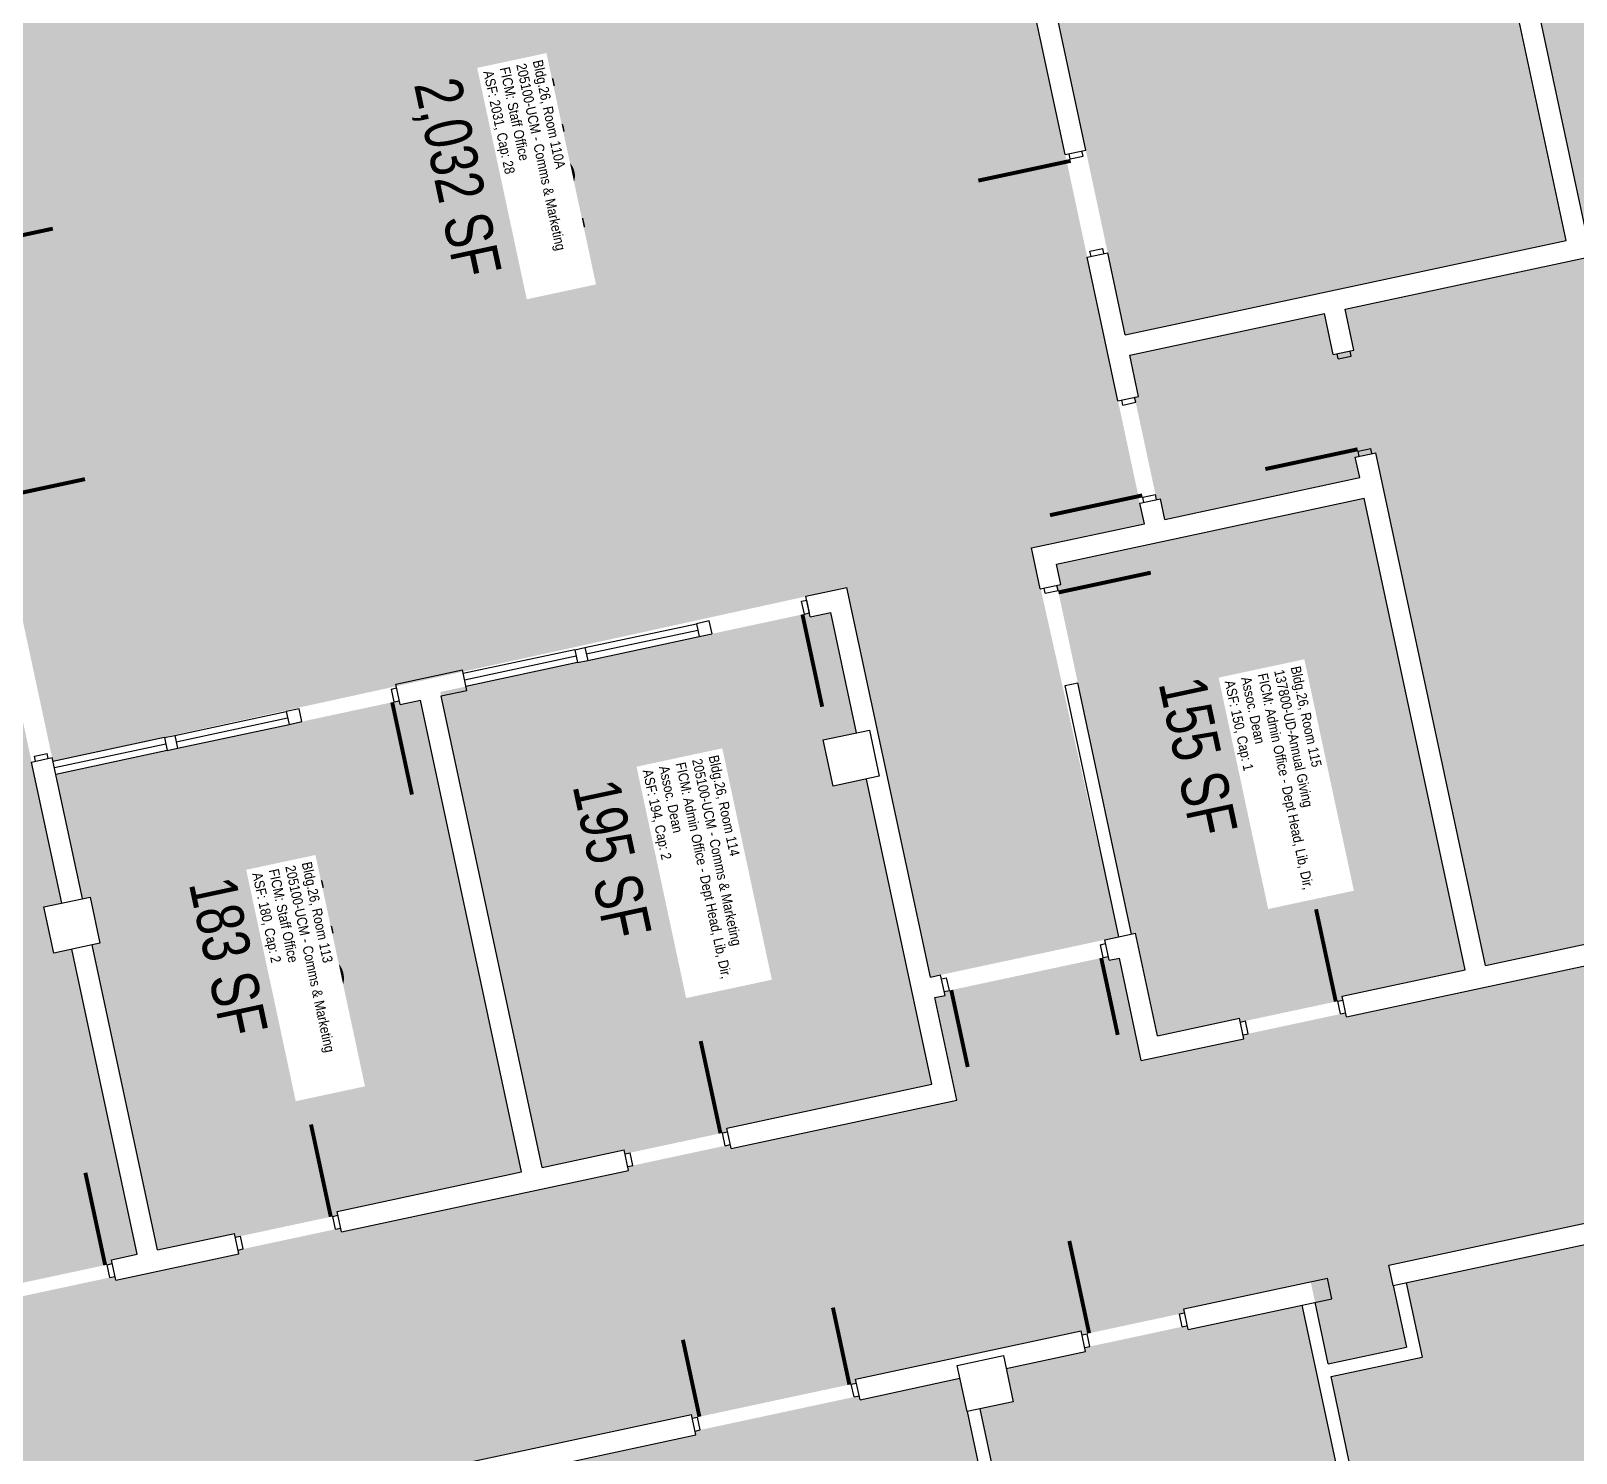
# Model space of a CAD drawing. Header units: inches. Extents: x 69208594 to 69211314, y 27667926 to 27670265.
# Drawn here: x 69209816 to 69210405, y 27668363 to 27668906 of the extents above; entities that cross this region are included whole.
import ezdxf
from ezdxf.enums import TextEntityAlignment as Align

# ---------------------------------------------------------------- set-up
doc = ezdxf.new("R2010")
doc.units = ezdxf.units.IN
doc.header["$LTSCALE"] = 10
doc.header["$MEASUREMENT"] = 0
for name, color, linetype in [('A-DOOR', 2, 'CONTINUOUS'), ('A-GLAZ', 1, 'CONTINUOUS'), ('A-IDEN-RNUM', 7, 'CONTINUOUS'), ('A-IDEN-SNUM', 4, 'CONTINUOUS'), ('A-IDEN-VNUM', 4, 'CONTINUOUS'), ('A-WALL', 5, 'CONTINUOUS'), ('AREA-TEXT', 3, 'CONTINUOUS'), ('Rooms-Category-Color', 7, 'CONTINUOUS'), ('Rooms-Division-Color', 7, 'CONTINUOUS'), ('Rooms-Information', 7, 'CONTINUOUS')]:
    doc.layers.add(name, color=color, linetype=linetype)
doc.styles.add('CP_AREA', font='arial.ttf', dxfattribs={"height": 15})
doc.styles.add('CP_ROOMSNUMBER', font='arial.ttf', dxfattribs={"height": 1})
doc.styles.add('CP_ROOMVNUMBER', font='arial.ttf', dxfattribs={"width": 0.85, "height": 0.075})

msp = doc.modelspace()

# ---------------------------------------------------------------- hatches: boundary and pattern name
at = {"layer": 'Rooms-Category-Color', "true_color": 0xadadad}
for points in [[(69210333.76, 27668435.17), (69210340.46, 27668403.88), (69210310.64, 27668397.49), (69210303.94, 27668428.78), (69210255.54, 27668418.42), (69210255.85, 27668416.95), (69210253.89, 27668416.53), (69210218.69, 27668408.99), (69210216.74, 27668408.57), (69210216.42, 27668410.04), (69210130.37, 27668391.61), (69210130.69, 27668390.15), (69210128.73, 27668389.73), (69210070.06, 27668377.16), (69210068.11, 27668376.75), (69210067.79, 27668378.21), (69209860.49, 27668333.82), (69209821.38, 27668325.44), (69209672.75, 27668293.61), (69209673.06, 27668292.15), (69209671.11, 27668291.73), (69209635.91, 27668284.19), (69209633.95, 27668283.77), (69209633.64, 27668285.24), (69209571.06, 27668271.83), (69209589.9, 27668183.83), (69209592, 27668174.05), (69209730.85, 27668203.79), (69209749.84, 27668191.49), (69209772.88, 27668083.93), (69209760.58, 27668064.94), (69209564.04, 27668022.85), (69209505.37, 27668010.28), (69209416.39, 27667991.23), (69209413.94, 27667990.7), (69209413.52, 27667992.66), (69209407.08, 27668022.73), (69209406.67, 27668024.68), (69209391.59, 27668095.08), (69209391.17, 27668097.04), (69209384.63, 27668127.6), (69209384.21, 27668129.55), (69209386.65, 27668130.08), (69209474.66, 27668148.92), (69209472.56, 27668158.7), (69209458.64, 27668223.73), (69209450.26, 27668262.84), (69209438.53, 27668317.6), (69209436.13, 27668328.84), (69209434.66, 27668328.53), (69209434.24, 27668330.49), (69209426.7, 27668365.69), (69209426.28, 27668367.64), (69209427.75, 27668367.96), (69209424.19, 27668384.58), (69209417.7, 27668414.89), (69209415.81, 27668423.69), (69209407.65, 27668461.83), (69209407.44, 27668462.81), (69209397.6, 27668508.76), (69209396.13, 27668508.45), (69209395.71, 27668510.41), (69209388.17, 27668545.61), (69209387.75, 27668547.56), (69209389.22, 27668547.88), (69209374.14, 27668618.28), (69209372.68, 27668617.97), (69209372.26, 27668619.92), (69209364.72, 27668655.12), (69209364.3, 27668657.08), (69209365.77, 27668657.39), (69209362.21, 27668674.02), (69209345.45, 27668752.24), (69209300.64, 27668961.5), (69209292.27, 27669000.61), (69209284.94, 27669034.84), (69209283.47, 27669034.52), (69209283.05, 27669036.48), (69209275.51, 27669071.68), (69209275.09, 27669073.64), (69209276.56, 27669073.95), (69209260.23, 27669150.22), (69209259.6, 27669153.15), (69209258.13, 27669152.84), (69209257.71, 27669154.8), (69209250.8, 27669187.06), (69209250.38, 27669189.02), (69209250.17, 27669190), (69209249.76, 27669191.95), (69209251.22, 27669192.27), (69209235.1, 27669267.56), (69209226.72, 27669306.67), (69209223.37, 27669322.32), (69209213.32, 27669369.25), (69209209.97, 27669384.9), (69209201.59, 27669424.01), (69209180.86, 27669520.82), (69209172.49, 27669559.93), (69209160.76, 27669614.69), (69209159.29, 27669614.38), (69209158.87, 27669616.33), (69209153.22, 27669642.73), (69209152.8, 27669644.69), (69209151.34, 27669651.53), (69209150.92, 27669653.49), (69209152.38, 27669653.8), (69209149.03, 27669669.45), (69209141.21, 27669667.77), (69209125.56, 27669664.42), (69209120.75, 27669686.91), (69209136.39, 27669690.26), (69209144.22, 27669691.94), (69209142.33, 27669700.74), (69209140.87, 27669700.42), (69209140.45, 27669702.38), (69209132.91, 27669737.58), (69209132.49, 27669739.54), (69209133.96, 27669739.85), (69209124.32, 27669784.83), (69209122.65, 27669792.65), (69209111.76, 27669843.5), (69209110.08, 27669851.32), (69209099.4, 27669901.19), (69209096.96, 27669900.67), (69209096.54, 27669902.63), (69209089, 27669937.83), (69209088.58, 27669939.78), (69209091.03, 27669940.31), (69209075.32, 27670013.64), (69209077.28, 27670014.06), (69209096.83, 27670018.25), (69209098.79, 27670018.67), (69209169.19, 27670033.75), (69209171.15, 27670034.17), (69209190.71, 27670038.35), (69209192.66, 27670038.77), (69209207.74, 27669968.37), (69209227.42, 27669876.45), (69209229.1, 27669868.63), (69209230.35, 27669862.76), (69209238.73, 27669823.65), (69209239.99, 27669817.78), (69209241.66, 27669809.96), (69209422.07, 27669848.6), (69209440.47, 27669836.68), (69209445.19, 27669814.68), (69209451.05, 27669787.3), (69209455.76, 27669765.3), (69209443.85, 27669746.9), (69209263.44, 27669708.27), (69209279.56, 27669632.97), (69209287.94, 27669593.86), (69209292.97, 27669570.39), (69209301.34, 27669531.28), (69209311.39, 27669484.34), (69209312.86, 27669484.66), (69209313.28, 27669482.7), (69209320.82, 27669447.5), (69209321.24, 27669445.54), (69209319.77, 27669445.23), (69209363.33, 27669241.84), (69209380.08, 27669163.61), (69209442.06, 27668874.18), (69209445.41, 27668858.53), (69209446.88, 27668858.85), (69209447.3, 27668856.89), (69209454.84, 27668821.69), (69209455.26, 27668819.73), (69209453.79, 27668819.42), (69209458.81, 27668795.95), (69209474.94, 27668720.66), (69209483.32, 27668681.55), (69209524.15, 27668490.87), (69209549.28, 27668373.53), (69209550.95, 27668365.71), (69209558.78, 27668367.38), (69209560.73, 27668367.8), (69209560.42, 27668369.27), (69209662.11, 27668391.05), (69209697.31, 27668398.58), (69209699.27, 27668399), (69209699.58, 27668397.54), (69209707.41, 27668399.21), (69209715.23, 27668400.89), (69209738.7, 27668405.91), (69209809.1, 27668420.99), (69209808.79, 27668422.46), (69209810.74, 27668422.87), (69209845.94, 27668430.41), (69209847.9, 27668430.83), (69209848.21, 27668429.37), (69209851.15, 27668429.99), (69209856.04, 27668431.04), (69209895.15, 27668439.42), (69209894.83, 27668440.88), (69209896.79, 27668441.3), (69209931.99, 27668448.84), (69209933.95, 27668449.26), (69209934.26, 27668447.79), (69209957.73, 27668452.82), (69209996.84, 27668461.19), (69209999.78, 27668461.82), (69210004.67, 27668462.87), (69210043.78, 27668471.25), (69210043.46, 27668472.71), (69210045.42, 27668473.13), (69210080.62, 27668480.67), (69210082.58, 27668481.09), (69210082.89, 27668479.62), (69210168.94, 27668498.05), (69210160.56, 27668537.16), (69210164.48, 27668538), (69210164.16, 27668539.47), (69210166.12, 27668539.89), (69210224.79, 27668552.45), (69210226.74, 27668552.87), (69210227.06, 27668551.4), (69210230.97, 27668552.24), (69210239.34, 27668513.13), (69210262.81, 27668518.15), (69210278.46, 27668521.5), (69210278.14, 27668522.97), (69210280.1, 27668523.39), (69210315.3, 27668530.93), (69210317.26, 27668531.35), (69210317.57, 27668529.88), (69210327.35, 27668531.97), (69210332.24, 27668533.02), (69210364.51, 27668539.93), (69210403.62, 27668548.31), (69210449.58, 27668558.15), (69210454.47, 27668559.2), (69210458.38, 27668560.03), (69210497.49, 27668568.41), (69210574.25, 27668584.85), (69210579.14, 27668585.89), (69210669.59, 27668605.26), (69210661.21, 27668644.38), (69210665.12, 27668645.22), (69210664.81, 27668646.68), (69210666.77, 27668647.1), (69210725.44, 27668659.67), (69210727.39, 27668660.08), (69210727.71, 27668658.62), (69210731.62, 27668659.45), (69210738.32, 27668628.16), (69210738.63, 27668626.7), (69210739.68, 27668621.81), (69210739.99, 27668620.34), (69210755.64, 27668623.69), (69210755.32, 27668625.16), (69210757.28, 27668625.58), (69210776.84, 27668629.77), (69210778.79, 27668630.18), (69210792.48, 27668633.12), (69210794.44, 27668633.54), (69210794.75, 27668632.07), (69210841.69, 27668642.12), (69210865.15, 27668647.15), (69210864.84, 27668648.61), (69210866.8, 27668649.03), (69210878.53, 27668651.54), (69210880.49, 27668651.96), (69210902, 27668656.57), (69210903.95, 27668656.99), (69210904.27, 27668655.52), (69210935.56, 27668662.22), (69211001.07, 27668676.25), (69211000.76, 27668677.72), (69211002.71, 27668678.14), (69211037.92, 27668685.68), (69211039.87, 27668686.1), (69211040.19, 27668684.63), (69211048.01, 27668686.3), (69211048.22, 27668685.33), (69211185.11, 27668714.64), (69211184.91, 27668715.62), (69211196.64, 27668718.13), (69211199.15, 27668706.4), (69211209.2, 27668659.46), (69211218.42, 27668616.44), (69211206.68, 27668613.93), (69211196.9, 27668611.83), (69211199.21, 27668601.08), (69211207.58, 27668561.96), (69211211.98, 27668541.43), (69211208.07, 27668540.59), (69211208.59, 27668538.15), (69211206.64, 27668537.73), (69211177.3, 27668531.45), (69211175.35, 27668531.03), (69211171.44, 27668530.19), (69211140.15, 27668523.49), (69211138.19, 27668523.07), (69211136.23, 27668522.65), (69211101.03, 27668515.11), (69211099.08, 27668514.69), (69211098.55, 27668517.14), (69211094.64, 27668516.3), (69211077.68, 27668595.5), (69211067.9, 27668593.41), (69211068.11, 27668592.43), (69210756.18, 27668525.63), (69210756.5, 27668524.17), (69210754.54, 27668523.75), (69210695.87, 27668511.18), (69210693.92, 27668510.76), (69210693.6, 27668512.23)], [(69210785.03, 27668510.33), (69210767.43, 27668506.56), (69210764.7, 27668519.28), (69210757.86, 27668517.81), (69210757.55, 27668519.28), (69210755.59, 27668518.86), (69210731.25, 27668513.13), (69210697.02, 27668505.8), (69210695.07, 27668505.39), (69210695.28, 27668504.41), (69210485.05, 27668459.39), (69210487.77, 27668446.67), (69210470.17, 27668442.91), (69210467.44, 27668455.62), (69210340.33, 27668428.39), (69210346.4, 27668400.04), (69210311.69, 27668392.6), (69210368.85, 27668125.66), (69210522.37, 27668158.53), (69210534.6, 27668161.15), (69210539.48, 27668162.2), (69210557.09, 27668165.97), (69210659.27, 27668187.85), (69210664.16, 27668188.9), (69210819.14, 27668222.09), (69210868.04, 27668232.56), (69210869.99, 27668232.98), (69210953.11, 27668250.77), (69210958, 27668251.82), (69211020.58, 27668265.22), (69211133.03, 27668289.31), (69211123.08, 27668335.75), (69211122.03, 27668340.64), (69211084.86, 27668514.21), (69211069.79, 27668584.61), (69210782.31, 27668523.04)], [(69210190.51, 27668383.02), (69210177.8, 27668380.29), (69210204.29, 27668256.6), (69210329.94, 27668283.51), (69210300.72, 27668419.91), (69210257.21, 27668410.59), (69210256.9, 27668412.06), (69210254.94, 27668411.64), (69210219.74, 27668404.1), (69210217.78, 27668403.69), (69210218.1, 27668402.22), (69210187.79, 27668395.73)]]:
    msp.add_hatch(color=253, dxfattribs=at).paths.add_polyline_path(points)
at = {"layer": 'Rooms-Category-Color', "true_color": 0xfbafa2}
for points in [[(69210151.15, 27669173.29), (69210136.07, 27669243.7), (69210304.26, 27669279.72), (69210363.52, 27669002.99), (69210350.81, 27669000.27), (69210354.58, 27668982.67), (69210367.29, 27668985.39), (69210401.42, 27668826), (69210233.23, 27668789.99), (69210164.55, 27669110.71)], [(69210320.4, 27668784.11), (69210317.05, 27668799.75), (69210606.48, 27668861.74), (69210660.09, 27668611.41), (69210495.82, 27668576.23), (69210481.15, 27668573.09), (69210476.26, 27668572.04), (69210456.7, 27668567.86), (69210401.94, 27668556.13), (69210370.65, 27668549.43), (69210343.01, 27668678.5), (69210341.97, 27668683.39), (69210328.77, 27668744.99), (69210320.95, 27668743.32), (69210322.63, 27668735.5), (69210248.31, 27668719.58), (69210246.64, 27668727.4), (69210245.17, 27668727.09), (69210244.75, 27668729.05), (69210237.21, 27668764.25), (69210236.79, 27668766.2), (69210238.26, 27668766.52), (69210234.91, 27668782.16), (69210309.22, 27668798.08), (69210312.57, 27668782.43)]]:
    msp.add_hatch(color=21, dxfattribs=at).paths.add_polyline_path(points)
at = {"layer": 'Rooms-Category-Color', "true_color": 0xffe090}
msp.add_hatch(color=41, dxfattribs=at).paths.add_polyline_path([(69210935.77, 27669210.42), (69210930.74, 27669233.89), (69210810.47, 27669208.13), (69210691.17, 27669182.58), (69210632.5, 27669170.02), (69210348.93, 27669109.29), (69210409.24, 27668827.68), (69210612.63, 27668871.23), (69210659.54, 27668652.2), (69210663.45, 27668653.04), (69210663.76, 27668651.57), (69210665.72, 27668651.99), (69210724.39, 27668664.55), (69210726.34, 27668664.97), (69210726.03, 27668666.44), (69210729.94, 27668667.28), (69210683.03, 27668886.31), (69210991.05, 27668952.27), (69210943.31, 27669175.22)])
at = {"layer": 'Rooms-Category-Color', "true_color": 0xfa9ba3}
for points in [[(69209774.72, 27668858.49), (69209823.93, 27668628.7), (69209824.25, 27668627.23), (69210127.06, 27668693.62), (69210158.89, 27668544.99), (69210230.76, 27668560.38), (69210197.46, 27668708.69), (69210240.49, 27668717.91), (69210134.95, 27669210.73), (69209721.33, 27669122.15), (69209729.39, 27669084.51), (69209629.16, 27669063.04), (69209636.7, 27669027.84), (69209631.81, 27669026.8), (69209624.06, 27669062.97), (69209419.21, 27669019.1), (69209463.92, 27668810.34), (69209773.89, 27668876.72), (69209777.66, 27668859.12)], [(69210208.64, 27668694.72), (69210206.96, 27668702.55), (69210324.3, 27668727.67), (69210362.83, 27668547.75), (69210339.36, 27668542.73), (69210315.9, 27668537.7), (69210316.21, 27668536.23), (69210314.25, 27668535.82), (69210279.05, 27668528.28), (69210277.1, 27668527.86), (69210276.78, 27668529.33), (69210261.14, 27668525.98), (69210245.49, 27668522.62), (69210237.12, 27668561.74), (69210235.65, 27668561.42), (69210215.13, 27668657.25), (69210207.59, 27668692.45), (69210207.17, 27668694.41)], [(69210118.04, 27668635.44), (69210130.75, 27668638.16), (69210120.91, 27668684.12), (69210113.09, 27668682.44), (69210112.78, 27668683.91), (69210110.82, 27668683.49), (69210075.62, 27668675.95), (69209971.97, 27668653.75), (69209984.01, 27668597.53), (69210010.81, 27668472.37), (69210042.1, 27668479.07), (69210042.42, 27668477.6), (69210044.37, 27668478.02), (69210079.57, 27668485.56), (69210081.53, 27668485.98), (69210081.22, 27668487.44), (69210120.33, 27668495.82), (69210159.44, 27668504.2), (69210134.52, 27668620.56), (69210121.81, 27668617.84)], [(69209806.06, 27668673.96), (69209827.63, 27668573.24), (69209820.78, 27668571.78), (69209824.55, 27668554.18), (69209831.4, 27668555.64), (69209856.32, 27668439.28), (69209846.54, 27668437.19), (69209846.85, 27668435.72), (69209844.9, 27668435.3), (69209809.69, 27668427.76), (69209807.74, 27668427.34), (69209807.42, 27668428.81), (69209737.02, 27668413.73), (69209713.55, 27668408.71), (69209663.3, 27668643.39)], [(69209954.37, 27668649.99), (69209919.17, 27668642.45), (69209825.29, 27668622.34), (69209826.03, 27668618.92), (69209833.57, 27668583.72), (69209835.45, 27668574.92), (69209838.38, 27668575.55), (69209842.15, 27668557.95), (69209839.22, 27668557.32), (69209864.14, 27668440.96), (69209893.47, 27668447.24), (69209893.79, 27668445.77), (69209895.74, 27668446.19), (69209930.94, 27668453.73), (69209932.9, 27668454.15), (69209932.59, 27668455.62), (69209956.05, 27668460.64), (69209995.17, 27668469.02), (69210002.99, 27668470.69), (69209964.46, 27668650.61), (69209956.64, 27668648.94), (69209956.32, 27668650.4)]]:
    msp.add_hatch(color=241, dxfattribs=at).paths.add_polyline_path(points)
at = {"layer": 'Rooms-Category-Color', "true_color": 0xffff64}
msp.add_hatch(color=51, dxfattribs=at).paths.add_polyline_path([(69209862.17, 27668326), (69209872.92, 27668328.3), (69209875.65, 27668315.59), (69209893.25, 27668319.36), (69209890.53, 27668332.07), (69210069.47, 27668370.39), (69210069.15, 27668371.86), (69210071.11, 27668372.27), (69210129.78, 27668384.84), (69210131.73, 27668385.26), (69210132.05, 27668383.79), (69210170.18, 27668391.96), (69210172.91, 27668379.25), (69210213.74, 27668188.57), (69210221.28, 27668153.37), (69210233.42, 27668096.65), (69210225.11, 27668094.87), (69210173.78, 27668083.88), (69210168.89, 27668082.83), (69209962.08, 27668038.54), (69209957.19, 27668037.5), (69209927.85, 27668031.21), (69209823.22, 27668008.81), (69209800.25, 27668003.89), (69209796.69, 27668020.51), (69209754.18, 27668219.01), (69209737.01, 27668299.19), (69209823.05, 27668317.62), (69209862.17, 27668326), (69209872.92, 27668328.3)])
at = {"layer": 'Rooms-Division-Color', "true_color": 0xadadad}
for points in [[(69210333.76, 27668435.17), (69210340.46, 27668403.88), (69210310.64, 27668397.49), (69210303.94, 27668428.78), (69210255.54, 27668418.42), (69210255.85, 27668416.95), (69210253.89, 27668416.53), (69210218.69, 27668408.99), (69210216.74, 27668408.57), (69210216.42, 27668410.04), (69210130.37, 27668391.61), (69210130.69, 27668390.15), (69210128.73, 27668389.73), (69210070.06, 27668377.16), (69210068.11, 27668376.75), (69210067.79, 27668378.21), (69209860.49, 27668333.82), (69209821.38, 27668325.44), (69209672.75, 27668293.61), (69209673.06, 27668292.15), (69209671.11, 27668291.73), (69209635.91, 27668284.19), (69209633.95, 27668283.77), (69209633.64, 27668285.24), (69209571.06, 27668271.83), (69209589.9, 27668183.83), (69209592, 27668174.05), (69209730.85, 27668203.79), (69209749.84, 27668191.49), (69209772.88, 27668083.93), (69209760.58, 27668064.94), (69209564.04, 27668022.85), (69209505.37, 27668010.28), (69209416.39, 27667991.23), (69209413.94, 27667990.7), (69209413.52, 27667992.66), (69209407.08, 27668022.73), (69209406.67, 27668024.68), (69209391.59, 27668095.08), (69209391.17, 27668097.04), (69209384.63, 27668127.6), (69209384.21, 27668129.55), (69209386.65, 27668130.08), (69209474.66, 27668148.92), (69209472.56, 27668158.7), (69209458.64, 27668223.73), (69209450.26, 27668262.84), (69209438.53, 27668317.6), (69209436.13, 27668328.84), (69209434.66, 27668328.53), (69209434.24, 27668330.49), (69209426.7, 27668365.69), (69209426.28, 27668367.64), (69209427.75, 27668367.96), (69209424.19, 27668384.58), (69209417.7, 27668414.89), (69209415.81, 27668423.69), (69209407.65, 27668461.83), (69209407.44, 27668462.81), (69209397.6, 27668508.76), (69209396.13, 27668508.45), (69209395.71, 27668510.41), (69209388.17, 27668545.61), (69209387.75, 27668547.56), (69209389.22, 27668547.88), (69209374.14, 27668618.28), (69209372.68, 27668617.97), (69209372.26, 27668619.92), (69209364.72, 27668655.12), (69209364.3, 27668657.08), (69209365.77, 27668657.39), (69209362.21, 27668674.02), (69209345.45, 27668752.24), (69209300.64, 27668961.5), (69209292.27, 27669000.61), (69209284.94, 27669034.84), (69209283.47, 27669034.52), (69209283.05, 27669036.48), (69209275.51, 27669071.68), (69209275.09, 27669073.64), (69209276.56, 27669073.95), (69209260.23, 27669150.22), (69209259.6, 27669153.15), (69209258.13, 27669152.84), (69209257.71, 27669154.8), (69209250.8, 27669187.06), (69209250.38, 27669189.02), (69209250.17, 27669190), (69209249.76, 27669191.95), (69209251.22, 27669192.27), (69209235.1, 27669267.56), (69209226.72, 27669306.67), (69209223.37, 27669322.32), (69209213.32, 27669369.25), (69209209.97, 27669384.9), (69209201.59, 27669424.01), (69209180.86, 27669520.82), (69209172.49, 27669559.93), (69209160.76, 27669614.69), (69209159.29, 27669614.38), (69209158.87, 27669616.33), (69209153.22, 27669642.73), (69209152.8, 27669644.69), (69209151.34, 27669651.53), (69209150.92, 27669653.49), (69209152.38, 27669653.8), (69209149.03, 27669669.45), (69209141.21, 27669667.77), (69209125.56, 27669664.42), (69209120.75, 27669686.91), (69209136.39, 27669690.26), (69209144.22, 27669691.94), (69209142.33, 27669700.74), (69209140.87, 27669700.42), (69209140.45, 27669702.38), (69209132.91, 27669737.58), (69209132.49, 27669739.54), (69209133.96, 27669739.85), (69209124.32, 27669784.83), (69209122.65, 27669792.65), (69209111.76, 27669843.5), (69209110.08, 27669851.32), (69209099.4, 27669901.19), (69209096.96, 27669900.67), (69209096.54, 27669902.63), (69209089, 27669937.83), (69209088.58, 27669939.78), (69209091.03, 27669940.31), (69209075.32, 27670013.64), (69209077.28, 27670014.06), (69209096.83, 27670018.25), (69209098.79, 27670018.67), (69209169.19, 27670033.75), (69209171.15, 27670034.17), (69209190.71, 27670038.35), (69209192.66, 27670038.77), (69209207.74, 27669968.37), (69209227.42, 27669876.45), (69209229.1, 27669868.63), (69209230.35, 27669862.76), (69209238.73, 27669823.65), (69209239.99, 27669817.78), (69209241.66, 27669809.96), (69209422.07, 27669848.6), (69209440.47, 27669836.68), (69209445.19, 27669814.68), (69209451.05, 27669787.3), (69209455.76, 27669765.3), (69209443.85, 27669746.9), (69209263.44, 27669708.27), (69209279.56, 27669632.97), (69209287.94, 27669593.86), (69209292.97, 27669570.39), (69209301.34, 27669531.28), (69209311.39, 27669484.34), (69209312.86, 27669484.66), (69209313.28, 27669482.7), (69209320.82, 27669447.5), (69209321.24, 27669445.54), (69209319.77, 27669445.23), (69209363.33, 27669241.84), (69209380.08, 27669163.61), (69209442.06, 27668874.18), (69209445.41, 27668858.53), (69209446.88, 27668858.85), (69209447.3, 27668856.89), (69209454.84, 27668821.69), (69209455.26, 27668819.73), (69209453.79, 27668819.42), (69209458.81, 27668795.95), (69209474.94, 27668720.66), (69209483.32, 27668681.55), (69209524.15, 27668490.87), (69209549.28, 27668373.53), (69209550.95, 27668365.71), (69209558.78, 27668367.38), (69209560.73, 27668367.8), (69209560.42, 27668369.27), (69209662.11, 27668391.05), (69209697.31, 27668398.58), (69209699.27, 27668399), (69209699.58, 27668397.54), (69209707.41, 27668399.21), (69209715.23, 27668400.89), (69209738.7, 27668405.91), (69209809.1, 27668420.99), (69209808.79, 27668422.46), (69209810.74, 27668422.87), (69209845.94, 27668430.41), (69209847.9, 27668430.83), (69209848.21, 27668429.37), (69209851.15, 27668429.99), (69209856.04, 27668431.04), (69209895.15, 27668439.42), (69209894.83, 27668440.88), (69209896.79, 27668441.3), (69209931.99, 27668448.84), (69209933.95, 27668449.26), (69209934.26, 27668447.79), (69209957.73, 27668452.82), (69209996.84, 27668461.19), (69209999.78, 27668461.82), (69210004.67, 27668462.87), (69210043.78, 27668471.25), (69210043.46, 27668472.71), (69210045.42, 27668473.13), (69210080.62, 27668480.67), (69210082.58, 27668481.09), (69210082.89, 27668479.62), (69210168.94, 27668498.05), (69210160.56, 27668537.16), (69210164.48, 27668538), (69210164.16, 27668539.47), (69210166.12, 27668539.89), (69210224.79, 27668552.45), (69210226.74, 27668552.87), (69210227.06, 27668551.4), (69210230.97, 27668552.24), (69210239.34, 27668513.13), (69210262.81, 27668518.15), (69210278.46, 27668521.5), (69210278.14, 27668522.97), (69210280.1, 27668523.39), (69210315.3, 27668530.93), (69210317.26, 27668531.35), (69210317.57, 27668529.88), (69210327.35, 27668531.97), (69210332.24, 27668533.02), (69210364.51, 27668539.93), (69210403.62, 27668548.31), (69210449.58, 27668558.15), (69210454.47, 27668559.2), (69210458.38, 27668560.03), (69210497.49, 27668568.41), (69210574.25, 27668584.85), (69210579.14, 27668585.89), (69210669.59, 27668605.26), (69210661.21, 27668644.38), (69210665.12, 27668645.22), (69210664.81, 27668646.68), (69210666.77, 27668647.1), (69210725.44, 27668659.67), (69210727.39, 27668660.08), (69210727.71, 27668658.62), (69210731.62, 27668659.45), (69210738.32, 27668628.16), (69210738.63, 27668626.7), (69210739.68, 27668621.81), (69210739.99, 27668620.34), (69210755.64, 27668623.69), (69210755.32, 27668625.16), (69210757.28, 27668625.58), (69210776.84, 27668629.77), (69210778.79, 27668630.18), (69210792.48, 27668633.12), (69210794.44, 27668633.54), (69210794.75, 27668632.07), (69210841.69, 27668642.12), (69210865.15, 27668647.15), (69210864.84, 27668648.61), (69210866.8, 27668649.03), (69210878.53, 27668651.54), (69210880.49, 27668651.96), (69210902, 27668656.57), (69210903.95, 27668656.99), (69210904.27, 27668655.52), (69210935.56, 27668662.22), (69211001.07, 27668676.25), (69211000.76, 27668677.72), (69211002.71, 27668678.14), (69211037.92, 27668685.68), (69211039.87, 27668686.1), (69211040.19, 27668684.63), (69211048.01, 27668686.3), (69211048.22, 27668685.33), (69211185.11, 27668714.64), (69211184.91, 27668715.62), (69211196.64, 27668718.13), (69211199.15, 27668706.4), (69211209.2, 27668659.46), (69211218.42, 27668616.44), (69211206.68, 27668613.93), (69211196.9, 27668611.83), (69211199.21, 27668601.08), (69211207.58, 27668561.96), (69211211.98, 27668541.43), (69211208.07, 27668540.59), (69211208.59, 27668538.15), (69211206.64, 27668537.73), (69211177.3, 27668531.45), (69211175.35, 27668531.03), (69211171.44, 27668530.19), (69211140.15, 27668523.49), (69211138.19, 27668523.07), (69211136.23, 27668522.65), (69211101.03, 27668515.11), (69211099.08, 27668514.69), (69211098.55, 27668517.14), (69211094.64, 27668516.3), (69211077.68, 27668595.5), (69211067.9, 27668593.41), (69211068.11, 27668592.43), (69210756.18, 27668525.63), (69210756.5, 27668524.17), (69210754.54, 27668523.75), (69210695.87, 27668511.18), (69210693.92, 27668510.76), (69210693.6, 27668512.23)], [(69210785.03, 27668510.33), (69210767.43, 27668506.56), (69210764.7, 27668519.28), (69210757.86, 27668517.81), (69210757.55, 27668519.28), (69210755.59, 27668518.86), (69210731.25, 27668513.13), (69210697.02, 27668505.8), (69210695.07, 27668505.39), (69210695.28, 27668504.41), (69210485.05, 27668459.39), (69210487.77, 27668446.67), (69210470.17, 27668442.91), (69210467.44, 27668455.62), (69210340.33, 27668428.39), (69210346.4, 27668400.04), (69210311.69, 27668392.6), (69210368.85, 27668125.66), (69210522.37, 27668158.53), (69210534.6, 27668161.15), (69210539.48, 27668162.2), (69210557.09, 27668165.97), (69210659.27, 27668187.85), (69210664.16, 27668188.9), (69210819.14, 27668222.09), (69210868.04, 27668232.56), (69210869.99, 27668232.98), (69210953.11, 27668250.77), (69210958, 27668251.82), (69211020.58, 27668265.22), (69211133.03, 27668289.31), (69211123.08, 27668335.75), (69211122.03, 27668340.64), (69211084.86, 27668514.21), (69211069.79, 27668584.61), (69210782.31, 27668523.04)], [(69210190.51, 27668383.02), (69210177.8, 27668380.29), (69210204.29, 27668256.6), (69210329.94, 27668283.51), (69210300.72, 27668419.91), (69210257.21, 27668410.59), (69210256.9, 27668412.06), (69210254.94, 27668411.64), (69210219.74, 27668404.1), (69210217.78, 27668403.69), (69210218.1, 27668402.22), (69210187.79, 27668395.73)]]:
    msp.add_hatch(color=253, dxfattribs=at).paths.add_polyline_path(points)
at = {"layer": 'Rooms-Division-Color', "true_color": 0xe66c51}
for points in [[(69210151.15, 27669173.29), (69210136.07, 27669243.7), (69210304.26, 27669279.72), (69210363.52, 27669002.99), (69210350.81, 27669000.27), (69210354.58, 27668982.67), (69210367.29, 27668985.39), (69210401.42, 27668826), (69210233.23, 27668789.99), (69210164.55, 27669110.71)], [(69210208.64, 27668694.72), (69210206.96, 27668702.55), (69210324.3, 27668727.67), (69210362.83, 27668547.75), (69210339.36, 27668542.73), (69210315.9, 27668537.7), (69210316.21, 27668536.23), (69210314.25, 27668535.82), (69210279.05, 27668528.28), (69210277.1, 27668527.86), (69210276.78, 27668529.33), (69210261.14, 27668525.98), (69210245.49, 27668522.62), (69210237.12, 27668561.74), (69210235.65, 27668561.42), (69210215.13, 27668657.25), (69210207.59, 27668692.45), (69210207.17, 27668694.41)]]:
    msp.add_hatch(color=13, dxfattribs=at).paths.add_polyline_path(points)
at = {"layer": 'Rooms-Division-Color', "true_color": 0xb2d6e9}
msp.add_hatch(color=254, dxfattribs=at).paths.add_polyline_path([(69210935.77, 27669210.42), (69210930.74, 27669233.89), (69210810.47, 27669208.13), (69210691.17, 27669182.58), (69210632.5, 27669170.02), (69210348.93, 27669109.29), (69210409.24, 27668827.68), (69210612.63, 27668871.23), (69210659.54, 27668652.2), (69210663.45, 27668653.04), (69210663.76, 27668651.57), (69210665.72, 27668651.99), (69210724.39, 27668664.55), (69210726.34, 27668664.97), (69210726.03, 27668666.44), (69210729.94, 27668667.28), (69210683.03, 27668886.31), (69210991.05, 27668952.27), (69210943.31, 27669175.22)])
at = {"layer": 'Rooms-Division-Color', "true_color": 0x007f1f}
for points in [[(69209774.72, 27668858.49), (69209823.93, 27668628.7), (69209824.25, 27668627.23), (69210127.06, 27668693.62), (69210158.89, 27668544.99), (69210230.76, 27668560.38), (69210197.46, 27668708.69), (69210240.49, 27668717.91), (69210134.95, 27669210.73), (69209721.33, 27669122.15), (69209729.39, 27669084.51), (69209629.16, 27669063.04), (69209636.7, 27669027.84), (69209631.81, 27669026.8), (69209624.06, 27669062.97), (69209419.21, 27669019.1), (69209463.92, 27668810.34), (69209773.89, 27668876.72), (69209777.66, 27668859.12)], [(69210320.4, 27668784.11), (69210317.05, 27668799.75), (69210606.48, 27668861.74), (69210660.09, 27668611.41), (69210495.82, 27668576.23), (69210481.15, 27668573.09), (69210476.26, 27668572.04), (69210456.7, 27668567.86), (69210401.94, 27668556.13), (69210370.65, 27668549.43), (69210343.01, 27668678.5), (69210341.97, 27668683.39), (69210328.77, 27668744.99), (69210320.95, 27668743.32), (69210322.63, 27668735.5), (69210248.31, 27668719.58), (69210246.64, 27668727.4), (69210245.17, 27668727.09), (69210244.75, 27668729.05), (69210237.21, 27668764.25), (69210236.79, 27668766.2), (69210238.26, 27668766.52), (69210234.91, 27668782.16), (69210309.22, 27668798.08), (69210312.57, 27668782.43)], [(69210118.04, 27668635.44), (69210130.75, 27668638.16), (69210120.91, 27668684.12), (69210113.09, 27668682.44), (69210112.78, 27668683.91), (69210110.82, 27668683.49), (69210075.62, 27668675.95), (69209971.97, 27668653.75), (69209984.01, 27668597.53), (69210010.81, 27668472.37), (69210042.1, 27668479.07), (69210042.42, 27668477.6), (69210044.37, 27668478.02), (69210079.57, 27668485.56), (69210081.53, 27668485.98), (69210081.22, 27668487.44), (69210120.33, 27668495.82), (69210159.44, 27668504.2), (69210134.52, 27668620.56), (69210121.81, 27668617.84)], [(69209806.06, 27668673.96), (69209827.63, 27668573.24), (69209820.78, 27668571.78), (69209824.55, 27668554.18), (69209831.4, 27668555.64), (69209856.32, 27668439.28), (69209846.54, 27668437.19), (69209846.85, 27668435.72), (69209844.9, 27668435.3), (69209809.69, 27668427.76), (69209807.74, 27668427.34), (69209807.42, 27668428.81), (69209737.02, 27668413.73), (69209713.55, 27668408.71), (69209663.3, 27668643.39)], [(69209954.37, 27668649.99), (69209919.17, 27668642.45), (69209825.29, 27668622.34), (69209826.03, 27668618.92), (69209833.57, 27668583.72), (69209835.45, 27668574.92), (69209838.38, 27668575.55), (69209842.15, 27668557.95), (69209839.22, 27668557.32), (69209864.14, 27668440.96), (69209893.47, 27668447.24), (69209893.79, 27668445.77), (69209895.74, 27668446.19), (69209930.94, 27668453.73), (69209932.9, 27668454.15), (69209932.59, 27668455.62), (69209956.05, 27668460.64), (69209995.17, 27668469.02), (69210002.99, 27668470.69), (69209964.46, 27668650.61), (69209956.64, 27668648.94), (69209956.32, 27668650.4)]]:
    msp.add_hatch(color=106, dxfattribs=at).paths.add_polyline_path(points)
at = {"layer": 'Rooms-Division-Color', "true_color": 0x003fff}
msp.add_hatch(color=160, dxfattribs=at).paths.add_polyline_path([(69209862.17, 27668326), (69209872.92, 27668328.3), (69209875.65, 27668315.59), (69209893.25, 27668319.36), (69209890.53, 27668332.07), (69210069.47, 27668370.39), (69210069.15, 27668371.86), (69210071.11, 27668372.27), (69210129.78, 27668384.84), (69210131.73, 27668385.26), (69210132.05, 27668383.79), (69210170.18, 27668391.96), (69210172.91, 27668379.25), (69210213.74, 27668188.57), (69210221.28, 27668153.37), (69210233.42, 27668096.65), (69210225.11, 27668094.87), (69210173.78, 27668083.88), (69210168.89, 27668082.83), (69209962.08, 27668038.54), (69209957.19, 27668037.5), (69209927.85, 27668031.21), (69209823.22, 27668008.81), (69209800.25, 27668003.89), (69209796.69, 27668020.51), (69209754.18, 27668219.01), (69209737.01, 27668299.19), (69209823.05, 27668317.62), (69209862.17, 27668326), (69209872.92, 27668328.3)])

# ---------------------------------------------------------------- linework, layer by layer
at = {"layer": 'A-DOOR'}
for points in [[(69210212.38, 27668856.34, 1.5, 1.5, 0), (69210177.17, 27668848.8, 0, 0, 0), (69210177.33, 27668848.07, 0, 0, 0.414214), (69210221.22, 27668822.18, 0, 0, 0.414214)], [(69209781.16, 27668821.26, 1.5, 1.5, 0), (69209824.19, 27668830.48, 0, 0, 0), (69209824.03, 27668831.21, 0, 0, -0.414214), (69209790.22, 27668778.97, 0, 0, -0.414214)], [(69210321.84, 27668746.32, 1.5, 1.5, 0), (69210286.64, 27668738.78, 0, 0, 0), (69210286.48, 27668739.52, 0, 0, -0.414214), (69210315.93, 27668781.1, 0, 0, -0.414214)], [(69210239.7, 27668728.73, 1.5, 1.5, 0), (69210204.5, 27668721.19, 0, 0, 0), (69210204.34, 27668721.93, 0, 0, -0.414214), (69210233.79, 27668763.51, 0, 0, -0.414214)], [(69209801.26, 27668727.39, 1.5, 1.5, 0), (69209836.47, 27668734.93, 0, 0, 0), (69209836.62, 27668734.2, 0, 0, -0.414214), (69209807.18, 27668692.61, 0, 0, -0.414214)], [(69210207.75, 27668691.72, 1.5, 1.5, 0), (69210242.95, 27668699.26, 0, 0, 0), (69210243.1, 27668698.52, 0, 0, -0.414214), (69210213.66, 27668656.94, 0, 0, -0.414214)], [(69210110.09, 27668683.33, 1.5, 1.5, 0), (69210117.63, 27668648.13, 0, 0, 0), (69210116.89, 27668647.97, 0, 0, -0.414214), (69210075.3, 27668677.42, 0, 0, -0.414214)], [(69209809.78, 27668663.76, 1.5, 1.5, 0), (69209774.57, 27668656.22, 0, 0, 0), (69209774.73, 27668655.49, 0, 0, 0.414214), (69209818.62, 27668629.61, 0, 0, 0.414214)], [(69209953.63, 27668649.83, 1.5, 1.5, 0), (69209961.17, 27668614.63, 0, 0, 0), (69209960.44, 27668614.47, 0, 0, -0.414214), (69209918.85, 27668643.91, 0, 0, -0.414214)], [(69210313.52, 27668535.66, 1.5, 1.5, 0), (69210305.98, 27668570.86, 0, 0, 0), (69210305.25, 27668570.7, 0, 0, 0.414214), (69210279.37, 27668526.81, 0, 0, 0.414214)], [(69210224.05, 27668552.29, 1.5, 1.5, 0), (69210230.34, 27668522.96, 0, 0, 0), (69210231.07, 27668523.12, 0, 0, -0.414214), (69210195.45, 27668546.17, 0, 0, -0.414214)], [(69210166.85, 27668540.04, 1.5, 1.5, 0), (69210173.13, 27668510.71, 0, 0, 0), (69210172.4, 27668510.55, 0, 0, 0.414214), (69210195.45, 27668546.17, 0, 0, 0.414214)], [(69210078.84, 27668485.4, 1.5, 1.5, 0), (69210071.3, 27668520.6, 0, 0, 0), (69210070.57, 27668520.45, 0, 0, 0.414214), (69210044.69, 27668476.55, 0, 0, 0.414214)], [(69209930.21, 27668453.57, 1.5, 1.5, 0), (69209922.67, 27668488.77, 0, 0, 0), (69209921.94, 27668488.62, 0, 0, 0.414214), (69209896.06, 27668444.72, 0, 0, 0.414214)], [(69209844.16, 27668435.15, 1.5, 1.5, 0), (69209836.62, 27668470.35, 0, 0, 0), (69209835.89, 27668470.19, 0, 0, 0.414214), (69209810.01, 27668426.3, 0, 0, 0.414214)], [(69210219.43, 27668409.15, 1.5, 1.5, 0), (69210211.89, 27668444.35, 0, 0, 0), (69210212.62, 27668444.51, 0, 0, -0.414214), (69210254.21, 27668415.07, 0, 0, -0.414214)], [(69210128, 27668389.57, 1.5, 1.5, 0), (69210121.72, 27668418.91, 0, 0, 0), (69210122.45, 27668419.06, 0, 0, 0.414214), (69210099.4, 27668383.45, 0, 0, 0.414214)], [(69210070.8, 27668377.32, 1.5, 1.5, 0), (69210064.51, 27668406.66, 0, 0, 0), (69210063.78, 27668406.5, 0, 0, -0.414214), (69210099.4, 27668383.45, 0, 0, -0.414214)]]:
    msp.add_lwpolyline(points, format="xyseb", dxfattribs=at)
at = {"layer": 'A-GLAZ'}
for p, q in [((69210109.77, 27668688.38), (69210111.73, 27668688.8)), ((69210110.82, 27668683.49), (69210109.77, 27668688.38)), ((69210110.82, 27668683.49), (69210112.78, 27668683.91)), ((69210027.15, 27668670.68), (69210069.68, 27668679.79)), ((69210074.57, 27668680.84), (69210069.68, 27668679.79)), ((69210069.68, 27668679.79), (69210070.73, 27668674.9)), ((69210075.62, 27668675.95), (69210074.57, 27668680.84)), ((69210027.67, 27668668.24), (69210070.21, 27668677.35)), ((69210028.19, 27668665.8), (69210070.73, 27668674.9)), ((69210070.73, 27668674.9), (69210075.59, 27668675.95)), ((69210023.24, 27668669.85), (69209980.7, 27668660.74)), ((69210023.76, 27668667.4), (69209981.22, 27668658.29)), ((69210023.24, 27668669.85), (69210027.15, 27668670.68)), ((69210023.24, 27668669.85), (69210024.28, 27668664.96)), ((69210027.15, 27668670.68), (69210028.19, 27668665.8)), ((69210024.28, 27668664.96), (69209981.75, 27668655.85)), ((69210024.28, 27668664.96), (69210028.19, 27668665.8)), ((69209953.32, 27668654.87), (69209955.28, 27668655.29)), ((69209954.37, 27668649.99), (69209953.32, 27668654.87)), ((69209954.37, 27668649.99), (69209956.32, 27668650.4)), ((69209870.69, 27668637.18), (69209913.23, 27668646.29)), ((69209871.22, 27668634.74), (69209913.75, 27668643.84)), ((69209918.12, 27668647.34), (69209913.23, 27668646.29)), ((69209913.23, 27668646.29), (69209914.28, 27668641.4)), ((69209919.17, 27668642.45), (69209918.12, 27668647.34)), ((69209866.78, 27668636.34), (69209870.69, 27668637.18)), ((69209870.69, 27668637.18), (69209871.74, 27668632.29)), ((69209871.74, 27668632.29), (69209914.28, 27668641.4)), ((69209914.28, 27668641.4), (69209919.13, 27668642.44)), ((69209866.78, 27668636.34), (69209824.25, 27668627.23)), ((69209867.31, 27668633.9), (69209824.77, 27668624.79)), ((69209867.83, 27668631.45), (69209825.29, 27668622.34)), ((69209866.78, 27668636.34), (69209867.83, 27668631.45)), ((69209867.83, 27668631.45), (69209871.74, 27668632.29))]:
    msp.add_line(p, q, dxfattribs=at)
at = {"layer": 'A-WALL'}
for p, q in [((69210409.24, 27668827.68), (69210298.68, 27669343.97)), ((69210218.16, 27668860.39), (69210136.07, 27669243.7)), ((69210210.33, 27668858.71), (69210134.95, 27669210.73)), ((69210401.42, 27668826), (69210367.29, 27668985.39)), ((69210317.05, 27668799.75), (69210606.48, 27668861.74)), ((69210210.33, 27668858.71), (69210218.16, 27668860.39)), ((69210210.33, 27668858.71), (69210218.16, 27668860.39)), ((69210212.22, 27668857.07), (69210211.8, 27668859.03)), ((69210212.22, 27668857.07), (69210217.11, 27668858.12)), ((69210217.11, 27668858.12), (69210216.69, 27668860.07)), ((69210233.23, 27668789.99), (69210401.42, 27668826)), ((69210218.71, 27668819.6), (69210226.53, 27668821.28)), ((69210218.71, 27668819.6), (69210226.53, 27668821.28)), ((69210230.44, 27668764.84), (69210218.71, 27668819.6)), ((69210219.76, 27668821.87), (69210224.65, 27668822.92)), ((69210220.18, 27668819.91), (69210219.76, 27668821.87)), ((69210225.07, 27668820.96), (69210224.65, 27668822.92)), ((69210233.23, 27668789.99), (69210226.53, 27668821.28)), ((69210234.91, 27668782.16), (69210309.22, 27668798.08)), ((69210312.57, 27668782.43), (69210309.22, 27668798.08)), ((69210320.4, 27668784.11), (69210317.05, 27668799.75)), ((69210312.57, 27668782.43), (69210320.4, 27668784.11)), ((69210238.26, 27668766.52), (69210234.91, 27668782.16)), ((69210314.46, 27668780.79), (69210314.04, 27668782.75)), ((69210314.46, 27668780.79), (69210319.35, 27668781.84)), ((69210319.35, 27668781.84), (69210318.93, 27668783.79)), ((69210230.44, 27668764.84), (69210238.26, 27668766.52)), ((69210232.32, 27668763.2), (69210231.9, 27668765.16)), ((69210232.32, 27668763.2), (69210237.21, 27668764.25)), ((69210237.21, 27668764.25), (69210236.79, 27668766.2)), ((69210320.95, 27668743.32), (69210328.77, 27668744.99)), ((69210322.63, 27668735.5), (69210320.95, 27668743.32)), ((69210322, 27668745.59), (69210326.89, 27668746.64)), ((69210322.42, 27668743.63), (69210322, 27668745.59)), ((69210327.31, 27668744.68), (69210326.89, 27668746.64)), ((69210370.65, 27668549.43), (69210328.77, 27668744.99)), ((69210248.31, 27668719.58), (69210322.63, 27668735.5)), ((69210206.96, 27668702.55), (69210324.3, 27668727.67)), ((69210238.81, 27668725.73), (69210246.64, 27668727.4)), ((69210240.49, 27668717.91), (69210238.81, 27668725.73)), ((69210239.86, 27668728), (69210244.75, 27668729.05)), ((69210240.28, 27668726.04), (69210239.86, 27668728)), ((69210245.17, 27668727.09), (69210244.75, 27668729.05)), ((69210248.31, 27668719.58), (69210246.64, 27668727.4)), ((69210362.83, 27668547.75), (69210324.3, 27668727.67)), ((69210197.46, 27668708.69), (69210240.49, 27668717.91)), ((69210200.81, 27668693.05), (69210197.46, 27668708.69)), ((69210208.64, 27668694.72), (69210206.96, 27668702.55)), ((69210111.41, 27668690.27), (69210127.06, 27668693.62)), ((69210113.09, 27668682.44), (69210111.41, 27668690.27)), ((69210158.89, 27668544.99), (69210127.06, 27668693.62)), ((69210200.81, 27668693.05), (69210208.64, 27668694.72)), ((69210202.7, 27668691.41), (69210202.28, 27668693.36)), ((69210202.7, 27668691.41), (69210207.59, 27668692.45)), ((69210207.59, 27668692.45), (69210207.17, 27668694.41)), ((69210112.78, 27668683.91), (69210111.73, 27668688.8)), ((69210113.09, 27668682.44), (69210120.91, 27668684.12)), ((69210130.75, 27668638.16), (69210120.91, 27668684.12)), ((69209954.96, 27668656.76), (69209980.39, 27668662.2)), ((69209982.06, 27668654.38), (69209980.39, 27668662.2)), ((69209956.64, 27668648.94), (69209954.96, 27668656.76)), ((69209972.28, 27668652.29), (69209982.06, 27668654.38)), ((69210210.24, 27668656.2), (69210215.13, 27668657.25)), ((69210230.76, 27668560.38), (69210210.24, 27668656.2)), ((69210235.65, 27668561.42), (69210215.13, 27668657.25)), ((69209956.64, 27668648.94), (69209964.46, 27668650.61)), ((69210002.99, 27668470.69), (69209964.46, 27668650.61)), ((69210010.81, 27668472.37), (69209972.28, 27668652.29)), ((69210118.04, 27668635.44), (69210135.64, 27668639.21)), ((69210135.64, 27668639.21), (69210139.41, 27668621.61)), ((69210121.81, 27668617.84), (69210118.04, 27668635.44)), ((69209816.11, 27668627.02), (69209823.93, 27668628.7)), ((69209827.63, 27668573.24), (69209816.11, 27668627.02)), ((69209817.16, 27668629.29), (69209822.05, 27668630.34)), ((69209817.58, 27668627.34), (69209817.16, 27668629.29)), ((69209822.47, 27668628.39), (69209822.05, 27668630.34)), ((69209835.45, 27668574.92), (69209823.93, 27668628.7)), ((69210139.41, 27668621.61), (69210121.81, 27668617.84)), ((69210159.44, 27668504.2), (69210134.52, 27668620.56)), ((69210370.65, 27668549.43), (69210660.09, 27668611.41)), ((69210317.57, 27668529.88), (69210669.59, 27668605.26)), ((69209820.78, 27668571.78), (69209838.38, 27668575.55)), ((69209838.38, 27668575.55), (69209842.15, 27668557.95)), ((69209824.55, 27668554.18), (69209820.78, 27668571.78)), ((69210225.38, 27668559.22), (69210237.12, 27668561.74)), ((69210245.49, 27668522.62), (69210237.12, 27668561.74)), ((69209842.15, 27668557.95), (69209824.55, 27668554.18)), ((69209856.32, 27668439.28), (69209831.4, 27668555.64)), ((69209864.14, 27668440.96), (69209839.22, 27668557.32)), ((69210223.74, 27668557.34), (69210225.7, 27668557.76)), ((69210224.79, 27668552.45), (69210223.74, 27668557.34)), ((69210227.06, 27668551.4), (69210225.38, 27668559.22)), ((69210224.79, 27668552.45), (69210226.74, 27668552.87)), ((69210227.06, 27668551.4), (69210230.97, 27668552.24)), ((69210239.34, 27668513.13), (69210230.97, 27668552.24)), ((69210158.89, 27668544.99), (69210162.8, 27668545.82)), ((69210164.48, 27668538), (69210162.8, 27668545.82)), ((69210163.11, 27668544.36), (69210165.07, 27668544.78)), ((69210166.12, 27668539.89), (69210165.07, 27668544.78)), ((69210315.9, 27668537.7), (69210362.83, 27668547.75)), ((69210160.56, 27668537.16), (69210164.48, 27668538)), ((69210168.94, 27668498.05), (69210160.56, 27668537.16)), ((69210164.16, 27668539.47), (69210166.12, 27668539.89)), ((69210317.57, 27668529.88), (69210315.9, 27668537.7)), ((69210314.25, 27668535.82), (69210316.21, 27668536.23)), ((69210315.3, 27668530.93), (69210314.25, 27668535.82)), ((69210315.3, 27668530.93), (69210317.26, 27668531.35)), ((69210245.49, 27668522.62), (69210276.78, 27668529.33)), ((69210278.46, 27668521.5), (69210276.78, 27668529.33)), ((69210277.1, 27668527.86), (69210279.05, 27668528.28)), ((69210280.1, 27668523.39), (69210279.05, 27668528.28)), ((69210239.34, 27668513.13), (69210278.46, 27668521.5)), ((69210278.14, 27668522.97), (69210280.1, 27668523.39)), ((69210333.76, 27668435.17), (69210693.6, 27668512.23)), ((69210081.22, 27668487.44), (69210159.44, 27668504.2)), ((69210082.89, 27668479.62), (69210168.94, 27668498.05)), ((69210079.57, 27668485.56), (69210081.53, 27668485.98)), ((69210080.62, 27668480.67), (69210079.57, 27668485.56)), ((69210082.89, 27668479.62), (69210081.22, 27668487.44)), ((69210010.81, 27668472.37), (69210042.1, 27668479.07)), ((69210043.78, 27668471.25), (69210042.1, 27668479.07)), ((69210042.42, 27668477.6), (69210044.37, 27668478.02)), ((69210045.42, 27668473.13), (69210044.37, 27668478.02)), ((69210080.62, 27668480.67), (69210082.58, 27668481.09)), ((69210043.46, 27668472.71), (69210045.42, 27668473.13)), ((69209932.59, 27668455.62), (69210002.99, 27668470.69)), ((69209934.26, 27668447.79), (69210043.78, 27668471.25)), ((69209930.94, 27668453.73), (69209932.9, 27668454.15)), ((69209934.26, 27668447.79), (69209932.59, 27668455.62)), ((69210335.44, 27668427.35), (69210467.44, 27668455.62)), ((69209931.99, 27668448.84), (69209930.94, 27668453.73)), ((69209931.99, 27668448.84), (69209933.95, 27668449.26)), ((69209864.14, 27668440.96), (69209893.47, 27668447.24)), ((69209895.15, 27668439.42), (69209893.47, 27668447.24)), ((69209893.79, 27668445.77), (69209895.74, 27668446.19)), ((69209896.79, 27668441.3), (69209895.74, 27668446.19)), ((69209846.54, 27668437.19), (69209856.32, 27668439.28)), ((69209848.21, 27668429.37), (69209846.54, 27668437.19)), ((69209848.21, 27668429.37), (69209895.15, 27668439.42)), ((69209894.83, 27668440.88), (69209896.79, 27668441.3)), ((69209844.9, 27668435.3), (69209846.85, 27668435.72)), ((69209845.94, 27668430.41), (69209844.9, 27668435.3)), ((69209845.94, 27668430.41), (69209847.9, 27668430.83)), ((69210335.44, 27668427.35), (69210333.76, 27668435.17)), ((69210255.54, 27668418.42), (69210310.29, 27668430.14)), ((69210311.97, 27668422.32), (69210310.29, 27668430.14)), ((69210335.44, 27668427.35), (69210340.46, 27668403.88)), ((69210340.33, 27668428.39), (69210346.4, 27668400.04)), ((69210257.21, 27668410.59), (69210311.97, 27668422.32)), ((69210329.94, 27668283.51), (69210300.72, 27668419.91)), ((69210310.64, 27668397.49), (69210305.61, 27668420.96)), ((69210253.89, 27668416.53), (69210255.85, 27668416.95)), ((69210254.94, 27668411.64), (69210253.89, 27668416.53)), ((69210257.21, 27668410.59), (69210255.54, 27668418.42)), ((69210130.37, 27668391.61), (69210216.42, 27668410.04)), ((69210218.1, 27668402.22), (69210216.42, 27668410.04)), ((69210216.74, 27668408.57), (69210218.69, 27668408.99)), ((69210219.74, 27668404.1), (69210218.69, 27668408.99)), ((69210254.94, 27668411.64), (69210256.9, 27668412.06)), ((69210187.79, 27668395.73), (69210218.1, 27668402.22)), ((69210217.78, 27668403.69), (69210219.74, 27668404.1)), ((69210310.64, 27668397.49), (69210340.46, 27668403.88)), ((69210169.14, 27668396.85), (69210186.74, 27668400.62)), ((69210172.91, 27668379.25), (69210169.14, 27668396.85)), ((69210186.74, 27668400.62), (69210190.51, 27668383.02)), ((69210311.69, 27668392.6), (69210346.4, 27668400.04)), ((69210128.73, 27668389.73), (69210130.69, 27668390.15)), ((69210129.78, 27668384.84), (69210128.73, 27668389.73)), ((69210132.05, 27668383.79), (69210130.37, 27668391.61)), ((69210132.05, 27668383.79), (69210170.18, 27668391.96)), ((69210368.85, 27668125.66), (69210311.69, 27668392.6)), ((69210129.78, 27668384.84), (69210131.73, 27668385.26)), ((69209860.49, 27668333.82), (69210067.79, 27668378.21)), ((69210069.47, 27668370.39), (69210067.79, 27668378.21)), ((69210190.51, 27668383.02), (69210172.91, 27668379.25)), ((69210172.91, 27668379.25), (69210213.74, 27668188.57)), ((69210177.8, 27668380.29), (69210204.29, 27668256.6)), ((69210068.11, 27668376.75), (69210070.06, 27668377.16)), ((69210069.15, 27668371.86), (69210071.11, 27668372.27)), ((69210071.11, 27668372.27), (69210070.06, 27668377.16)), ((69209890.53, 27668332.07), (69210069.47, 27668370.39))]:
    msp.add_line(p, q, dxfattribs=at)

# ---------------------------------------------------------------- texts
at = {"layer": 'A-IDEN-RNUM', "style": 'CP_ROOMSNUMBER', "width": 0.85}
for s, p in [('0110-A0', (69210000.12, 27668885.84)), ('0115-00', (69210286.57, 27668653.68)), ('0114-00', (69210063.8, 27668614.66)), ('0113-00', (69209915.7, 27668580.39))]:
    msp.add_text(s, height=1, rotation=282.08743, dxfattribs=at).set_placement(p, align=Align.MIDDLE)
at = {"layer": 'A-IDEN-SNUM', "style": 'CP_ROOMSNUMBER', "width": 0.85}
for s, p in [('02600110A0', (69210000.12, 27668885.84)), ('0260011500', (69210286.57, 27668653.68)), ('0260011400', (69210063.8, 27668614.66)), ('0260011300', (69209915.7, 27668580.39))]:
    msp.add_text(s, height=1, rotation=282.08743, dxfattribs=at).set_placement(p, align=Align.MIDDLE)
at = {"layer": 'A-IDEN-VNUM', "style": 'CP_ROOMVNUMBER', "width": 0.85}
for s, p in [('110A', (69210008.07, 27668856.23)), ('115', (69210288.6, 27668634.12)), ('114', (69210066.83, 27668600.21)), ('113', (69209917.72, 27668560.84))]:
    msp.add_text(s, height=27, rotation=282.08743, dxfattribs=at).set_placement(p, align=Align.MIDDLE)
at = {"layer": 'AREA-TEXT', "style": 'CP_AREA', "width": 0.75}
for s, p in [('2,032 SF', (69209978.7, 27668849.99)), ('155 SF', (69210261.04, 27668629.18)), ('195 SF', (69210037.54, 27668590.01)), ('183 SF', (69209891.18, 27668552.8))]:
    msp.add_text(s, height=18, rotation=282.08743, dxfattribs=at).set_placement(p, align=Align.MIDDLE_CENTER)

# ---------------------------------------------------------------- next in the draw order: texts
at = {"layer": 'Rooms-Information', "width": 86.4, "attachment_point": 7, "rotation": 282.08743, "style": 'CP_ROOMVNUMBER', "bg_fill": 3, "box_fill_scale": 1.5, "bg_fill_color": 256, "bg_fill_true_color": 13158600, "bg_fill_transparency": 0}
for s, insert, char_height in [('Bldg.26, Room 110A^M^J205100-UCM - Comms & Marketing^M^JFICM: Staff Office^M^JASF: 2031, Cap: 28', (69209987.2, 27668890.07), 3.8571), ('Bldg.26, Room 115^M^J137800-UD-Annual Giving^M^JFICM: Admin Office - Dept Head, Lib, Dir, Assoc. Dean^M^JASF: 150, Cap: 1', (69210269.97, 27668657.49), 3.85714), ('Bldg.26, Room 114^M^J205100-UCM - Comms & Marketing^M^JFICM: Admin Office - Dept Head, Lib, Dir, Assoc. Dean^M^JASF: 194, Cap: 2', (69210047.98, 27668623.53), 3.85714), ('Bldg.26, Room 113^M^J205100-UCM - Comms & Marketing^M^JFICM: Staff Office^M^JASF: 180, Cap: 2', (69209899.1, 27668584.2), 3.8571)]:
    msp.add_mtext(s, dxfattribs=dict(at, insert=insert, char_height=char_height))

doc.saveas('drawing.dxf')
